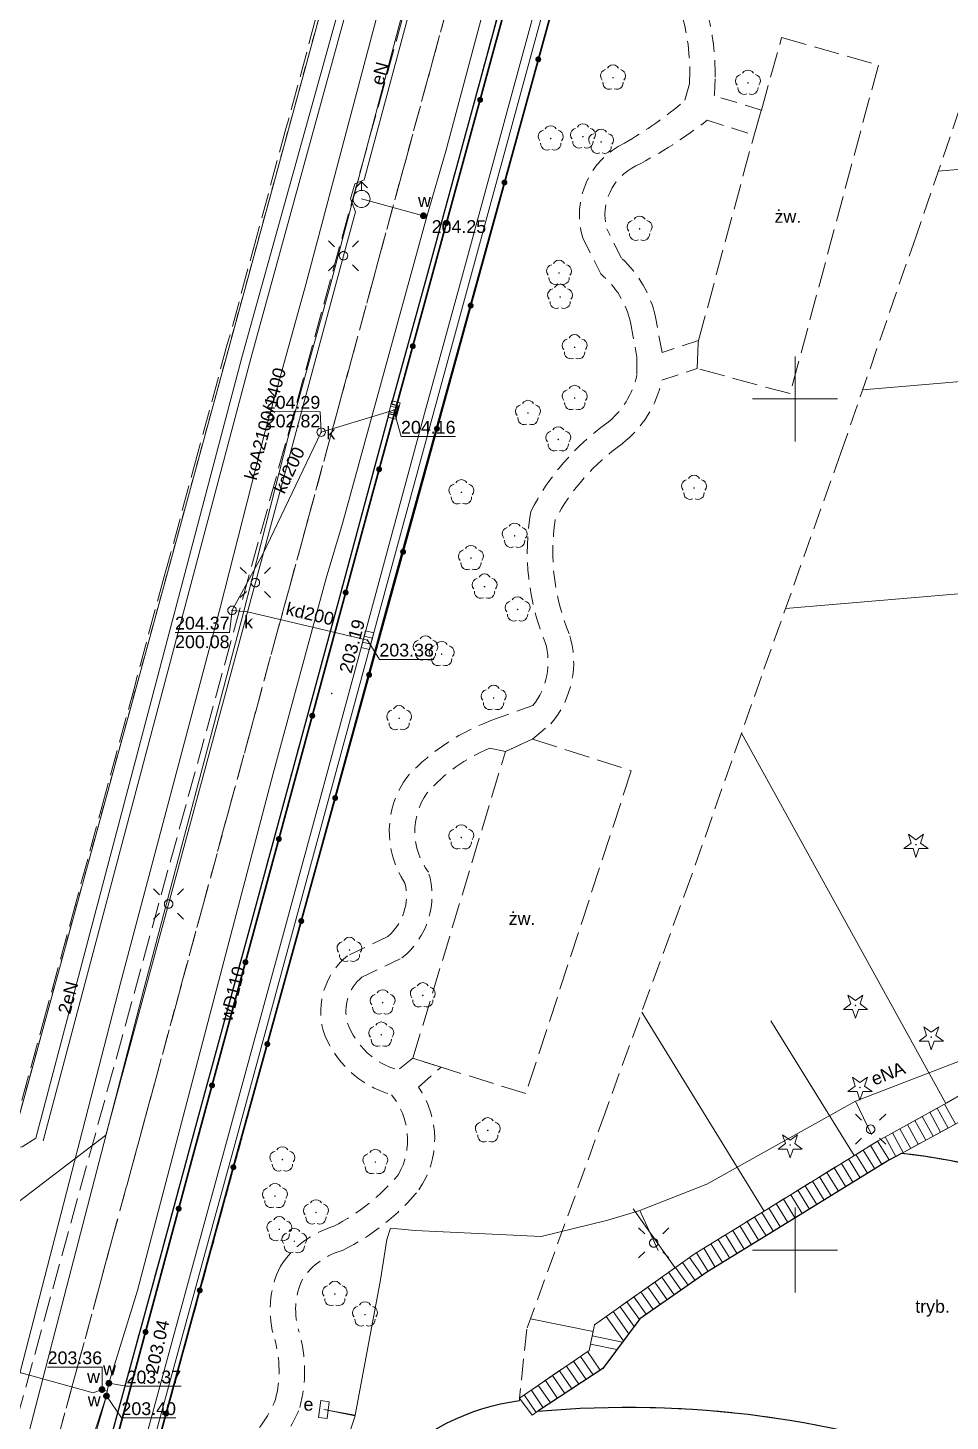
# Model space of a CAD drawing. Extents: x 0 to 7423283, y 0 to 5548300.
# Drawn here: x 7422154.9 to 7422209.1, y 5547940 to 5548021.8 of the extents above; entities that cross this region are included whole.
import ezdxf
from ezdxf.enums import TextEntityAlignment as Align

# ---------------------------------------------------------------- set-up
doc = ezdxf.new("R2010")
doc.units = 0
for name, pattern in [('PRZER1-1', [2, 1, -1]), ('PRZER2-1', [3, 2, -1]), ('PRZER2_5-1', [3.5, 2.5, -1]), ('PRZER3-1', [4, 3, -1])]:
    doc.linetypes.add(name, pattern=pattern)
doc.layers.get('0').update_dxf_attribs({"linetype": 'CONTINUOUS', "lineweight": 13})
for name, color, linetype, lineweight in [('BUBZ02', 7, 'PRZER2_5-1', 18), ('BUIB09', 7, 'CONTINUOUS', 25), ('BUIB09_O', 7, 'CONTINUOUS', 25), ('GELULI', 7, 'PRZER3-1', 18), ('KTCR02', 7, 'PRZER2-1', 18), ('KTCR04', 7, 'PRZER2-1', 18), ('KTJZ01', 7, 'PRZER3-1', 18), ('KTKR01', 7, 'CONTINUOUS', 25), ('KTOK05_01', 7, 'CONTINUOUS', 35), ('KTOK06', 7, 'CONTINUOUS', 18), ('KTPL01', 7, 'PRZER3-1', 18), ('KTPL01_O', 7, 'PRZER3-1', 18), ('SUSM', 7, 'CONTINUOUS', 18)]:
    doc.layers.add(name, color=color, linetype=linetype, lineweight=lineweight)
for name, color, linetype, lineweight, true_color in [('EGBD03', 7, 'CONTINUOUS', 18, 0x008000), ('EGBP04', 7, 'CONTINUOUS', 18, 0x008000), ('EGBU01', 7, 'PRZER1-1', 18, 0x008000), ('OBOP01', 7, 'CONTINUOUS', 18, 0x008000), ('OBOP02', 7, 'CONTINUOUS', 18, 0x008000), ('PTRW02_01', 7, 'CONTINUOUS', 18, 0x0a0909), ('SUPE03', 1, 'CONTINUOUS', 18, 0xff0000), ('SUPE04', 1, 'CONTINUOUS', 18, 0xff0000), ('SUPE04_O', 1, 'CONTINUOUS', 18, 0xff0000), ('SUPK01', 7, 'CONTINUOUS', 18, 0x803300), ('SUPK01_O', 7, 'CONTINUOUS', 18, 0x803300), ('SUPK03', 7, 'CONTINUOUS', 18, 0x803300), ('SUPK03_O', 7, 'CONTINUOUS', 18, 0x803300), ('SUPW03', 5, 'CONTINUOUS', 18, 0x0000ff), ('SUPW03_O', 5, 'CONTINUOUS', 18, 0x0000ff), ('SUUS02', 7, 'CONTINUOUS', 18, 0x0a0909), ('SUUS05', 7, 'CONTINUOUS', 18, 0x0a0909), ('SUUS15', 7, 'CONTINUOUS', 18, 0xff9100), ('SUUS15_O', 7, 'CONTINUOUS', 18, 0xff9100), ('SUUS18_01', 7, 'CONTINUOUS', 18, 0x0a0909), ('SUUS18_01_O', 7, 'CONTINUOUS', 18, 0x0a0909)]:
    doc.layers.add(name, color=color, linetype=linetype, lineweight=lineweight, true_color=true_color)
for name, color, linetype, true_color in [('SUPS01_02', 7, 'CONTINUOUS', 0xd200d2), ('SUPS01_02_O', 7, 'CONTINUOUS', 0xd200d2), ('SUPS01_05', 7, 'CONTINUOUS', 0x803300), ('SUPS01_05_O', 7, 'CONTINUOUS', 0x803300), ('SUPS01_08', 5, 'CONTINUOUS', 0x0000ff), ('SUPS01_08_O', 5, 'CONTINUOUS', 0x0000ff), ('SUUS25', 7, 'CONTINUOUS', 0x0a0909), ('SUUS25_O', 7, 'CONTINUOUS', 0x0a0909)]:
    doc.layers.add(name, color=color, linetype=linetype, true_color=true_color)
doc.styles.add('GEO-INFO', font='Arial')

# ---------------------------------------------------------------- blocks, each defined once
blk = doc.blocks.new('SPDLP')
blk.add_hatch(color=0).paths.add_polyline_path([(-0.09, 0), (-0.085595, -0.027812), (-0.072812, -0.052901), (-0.052901, -0.072812), (-0.027812, -0.085595), (0, -0.09), (0.027812, -0.085595), (0.052901, -0.072812), (0.072812, -0.052901), (0.085595, -0.027812), (0.09, 0), (0.085595, 0.027812), (0.072812, 0.052901), (0.052901, 0.072812), (0.027812, 0.085595), (0, 0.09), (-0.027812, 0.085595), (-0.052901, 0.072812), (-0.072812, 0.052901), (-0.085595, 0.027812)])
at = {"color": 0}
for points in [[(-1.292703, 0.137547), (-1.355024, 0.389802), (-1.327532, 0.648184), (-1.213525, 0.881678), (-1.026689, 1.062258), (-0.78945, 1.168249), (-0.530282, 1.186929)], [(-0.268652, 1.271938), (-0.048001, 1.40916), (0.20623, 1.462858), (0.463525, 1.426585), (0.693003, 1.304695), (0.867117, 1.11182), (0.964971, 0.871109)], [(1.126667, 0.648554), (1.325358, 0.481106), (1.454989, 0.255912), (1.5, 0), (1.454989, -0.255912), (1.325358, -0.481106), (1.126667, -0.648554)], [(-0.530282, -1.186929), (-0.78945, -1.168249), (-1.026689, -1.062258), (-1.213525, -0.881678), (-1.327532, -0.648184), (-1.355024, -0.389802), (-1.292703, -0.137547)], [(0.964971, -0.871109), (0.867117, -1.11182), (0.693003, -1.304695), (0.463525, -1.426585), (0.20623, -1.462858), (-0.048001, -1.40916), (-0.268652, -1.271938)]]:
    blk.add_lwpolyline(points, dxfattribs=at)
blk = doc.blocks.new('EPPGN')
blk.add_hatch(color=0).paths.add_polyline_path([(-0.09, 0), (-0.085595, -0.027812), (-0.072812, -0.052901), (-0.052901, -0.072812), (-0.027812, -0.085595), (0, -0.09), (0.027812, -0.085595), (0.052901, -0.072812), (0.072812, -0.052901), (0.085595, -0.027812), (0.09, 0), (0.085595, 0.027812), (0.072812, 0.052901), (0.052901, 0.072812), (0.027812, 0.085595), (0, 0.09), (-0.027812, 0.085595), (-0.052901, 0.072812), (-0.072812, 0.052901), (-0.085595, 0.027812)])
blk = doc.blocks.new('SPDIP')
blk.add_hatch(color=0).paths.add_polyline_path([(-0.09, 0), (-0.085595, -0.027812), (-0.072812, -0.052901), (-0.052901, -0.072812), (-0.027812, -0.085595), (0, -0.09), (0.027812, -0.085595), (0.052901, -0.072812), (0.072812, -0.052901), (0.085595, -0.027812), (0.09, 0), (0.085595, 0.027812), (0.072812, 0.052901), (0.052901, 0.072812), (0.027812, 0.085595), (0, 0.09), (-0.027812, 0.085595), (-0.052901, 0.072812), (-0.072812, 0.052901), (-0.085595, 0.027812)])
at = {"color": 0}
blk.add_lwpolyline([(0.177062, -0.544942), (-0.463555, -1.426676), (-0.463555, -0.336792), (-1.500096, 0), (-0.463555, 0.336792), (-0.463555, 1.426676), (0.177062, 0.544942), (1.213603, 0.881734), (0.572986, 0), (1.213603, -0.881734)], close=True, dxfattribs=at)
blk = doc.blocks.new('KOLO')
blk.add_hatch(color=0).paths.add_polyline_path([(0, 0.5), (-0.12941, 0.482963), (-0.25, 0.433013), (-0.353553, 0.353553), (-0.433013, 0.25), (-0.482963, 0.12941), (-0.5, 0), (-0.482963, -0.12941), (-0.433013, -0.25), (-0.353553, -0.353553), (-0.25, -0.433013), (-0.12941, -0.482963), (0, -0.5), (0.12941, -0.482963), (0.25, -0.433013), (0.353553, -0.353553), (0.433013, -0.25), (0.482963, -0.12941), (0.5, 0), (0.482963, 0.12941), (0.433013, 0.25), (0.353553, 0.353553), (0.25, 0.433013), (0.12941, 0.482963)])
blk = doc.blocks.new('OKRAG_PELNY')
at = {"color": 0}
blk.add_lwpolyline([(0.5, 0), (0.482963, -0.12941), (0.433013, -0.25), (0.353553, -0.353553), (0.25, -0.433013), (0.12941, -0.482963), (0, -0.5), (-0.12941, -0.482963), (-0.25, -0.433013), (-0.353553, -0.353553), (-0.433013, -0.25), (-0.482963, -0.12941), (-0.5, 0), (-0.482963, 0.12941), (-0.433013, 0.25), (-0.353553, 0.353553), (-0.25, 0.433013), (-0.12941, 0.482963), (0, 0.5), (0.12941, 0.482963), (0.25, 0.433013), (0.353553, 0.353553), (0.433013, 0.25), (0.482963, 0.12941)], close=True, dxfattribs=at)
blk = doc.blocks.new('SUUS05')
at = {"color": 0}
blk.add_lwpolyline([(0.5, -0.25), (-0.5, -0.25), (-0.5, 0.25), (0.5, 0.25)], close=True, dxfattribs=at)
for points in [[(-0.175, -0.25), (-0.175, 0.25)], [(0.175, -0.25), (0.175, 0.25)]]:
    blk.add_lwpolyline(points, dxfattribs=at)
blk = doc.blocks.new('SUSM01_01')
at = {"color": 0}
for points in [[(-0.353553, 0.353553), (-0.212132, 0.212132)], [(0.353553, 0.353553), (0.212132, 0.212132)], [(-0.353553, -0.353553), (-0.212132, -0.212132)], [(0.353553, -0.353553), (0.212132, -0.212132)]]:
    blk.add_lwpolyline(points, dxfattribs=at)
blk.add_lwpolyline([(0.1, 0), (0.093969, -0.034202), (0.076604, -0.064279), (0.05, -0.086603), (0.025882, -0.096593), (0, -0.1), (-0.025882, -0.096593), (-0.05, -0.086603), (-0.073305, -0.068017), (-0.090097, -0.043388), (-0.098883, -0.014904), (-0.098883, 0.014904), (-0.090097, 0.043388), (-0.073305, 0.068017), (-0.05, 0.086603), (-0.022252, 0.097493), (0.007473, 0.09972), (0.036534, 0.093087), (0.062349, 0.078183), (0.082624, 0.056332), (0.095557, 0.029476)], close=True, dxfattribs=at)
blk = doc.blocks.new('SUUS02')
at = {"color": 0}
blk.add_lwpolyline([(1, 0), (0.984808, -0.173648), (0.939693, -0.34202), (0.866025, -0.5), (0.766044, -0.642788), (0.642788, -0.766044), (0.5, -0.866025), (0.34202, -0.939693), (0.173648, -0.984808), (0, -1), (-0.173648, -0.984808), (-0.34202, -0.939693), (-0.5, -0.866025), (-0.654861, -0.75575), (-0.786053, -0.618159), (-0.888835, -0.458227), (-0.959493, -0.281733), (-0.995472, -0.095056), (-0.995472, 0.095056), (-0.959493, 0.281733), (-0.888835, 0.458227), (-0.786053, 0.618159), (-0.654861, 0.75575), (-0.5, 0.866025), (-0.327068, 0.945001), (-0.142315, 0.989821), (0.047582, 0.998867), (0.235759, 0.971812), (0.415415, 0.909632), (0.580057, 0.814576), (0.723734, 0.690079), (0.841254, 0.540641), (0.928368, 0.371662), (0.981929, 0.189251)], close=True, dxfattribs=at)
for points in [[(1, 0), (2, 0)], [(1.292893, 0.707107), (2, 0), (1.292893, -0.707107)]]:
    blk.add_lwpolyline(points, dxfattribs=at)
blk = doc.blocks.new('SZAFA1')
at = {"color": 0}
blk.add_lwpolyline([(-1, -0.5), (-1, 0.5), (1, 0.5), (1, -0.5)], close=True, dxfattribs=at)

msp = doc.modelspace()

# ---------------------------------------------------------------- linework, layer by layer
at = {"color": 7, "linetype": 'Continuous', "lineweight": 13, "elevation": 100, "flags": 128}
for points in [[(7422200, 5547997.5), (7422200, 5548002.5)], [(7422197.5, 5548000), (7422202.5, 5548000)], [(7422200, 5547947.5), (7422200, 5547952.5)], [(7422197.5, 5547950), (7422202.5, 5547950)]]:
    msp.add_lwpolyline(points, dxfattribs=at)
at = {"layer": 'BUBZ02', "color": 7, "linetype": 'PRZER2_5-1', "lineweight": 18, "ltscale": 0.5, "elevation": 10.14}
for points in [[(7422217.19, 5548038.93), (7422216.56, 5548037.14), (7422211.94, 5548023.67), (7422207.11, 5548009.57), (7422202.69, 5547996.84), (7422198.02, 5547983.7), (7422193.87, 5547971.88), (7422188.85, 5547958.13), (7422184.23, 5547945.35), (7422183.8, 5547941.31)], [(7422183.8, 5547941.31), (7422187.9, 5547944.1), (7422188.21, 5547945.61), (7422194.13, 5547949.8), (7422198.34, 5547952.39), (7422204.88, 5547956.42), (7422208.92, 5547958.65), (7422216.9, 5547963.21), (7422218.71, 5547964.06), (7422222.34, 5547978.11), (7422217.19, 5548038.93)]]:
    msp.add_lwpolyline(points, dxfattribs=at)
at = {"layer": 'BUBZ02', "color": 7, "linetype": 'Continuous', "lineweight": 18, "elevation": 10.14, "flags": 128}
for points in [[(7422219.276, 5548014.3), (7422208.415, 5548013.38)], [(7422220.323, 5548001.927), (7422203.975, 5548000.542)], [(7422221.371, 5547989.553), (7422199.44, 5547987.696)], [(7422208.862, 5547958.618), (7422196.853, 5547980.376)], [(7422198.181, 5547952.292), (7422190.988, 5547963.985)], [(7422203.467, 5547955.549), (7422198.582, 5547963.477)], [(7422192.945, 5547948.961), (7422190.492, 5547952.426)], [(7422188.128, 5547945.21), (7422184.452, 5547945.965)]]:
    msp.add_lwpolyline(points, dxfattribs=at)
at = {"layer": 'BUBZ02', "color": 7, "linetype": 'PRZER2_5-1', "lineweight": 18, "ltscale": 0.5, "elevation": 10.14}
msp.add_lwpolyline([(7422224.68, 5547956.63), (7422225.34, 5547953.97), (7422227, 5547947.11, 0.139443), (7422206.26, 5547955.68), (7422209.56, 5547957.48), (7422215.25, 5547960.68)], format="xyb", dxfattribs=at)
at = {"layer": 'BUIB09', "color": 7, "linetype": 'Continuous', "lineweight": 25, "elevation": 10.18}
msp.add_lwpolyline([(7422227, 5547947.11, 0.139443), (7422206.26, 5547955.68), (7422205.51, 5547955.29), (7422199.03, 5547951.28), (7422194.82, 5547948.7), (7422190.88, 5547945.97), (7422188.7, 5547943.04), (7422184.88, 5547940.53, -0.113501), (7422210.85, 5547937.02, -0.12144), (7422231.28, 5547921.48), (7422230.2, 5547926.29), (7422230.75, 5547929.88), (7422228.74, 5547939.29), (7422227.38, 5547945.29)], format="xyb", close=True, dxfattribs=at)
at = {"layer": 'EGBD03', "color": 96, "linetype": 'Continuous', "lineweight": 18, "true_color": 0x008000, "elevation": 10.3}
msp.add_lwpolyline([(7422242.86, 5548281.77), (7422235.25, 5548253.94), (7422118.87, 5547827.8), (7422117.91, 5547824.68), (7422111.51, 5547801.23), (7422124.29, 5547798.44), (7422126.26, 5547805.84), (7422129.27, 5547817.04), (7422133, 5547830.19), (7422141.62, 5547861.86), (7422158.84, 5547924.97), (7422167.47, 5547956.53), (7422176.11, 5547988.16), (7422184.85, 5548019.75), (7422194.39, 5548053.5), (7422202.12, 5548083.12), (7422210.82, 5548114.83), (7422219.37, 5548146.4), (7422228, 5548178.12), (7422232.19, 5548193.55), (7422240.39, 5548223.47), (7422248.49, 5548253.1), (7422255.35, 5548278.49)], close=True, dxfattribs=at)
msp.add_lwpolyline([(7422194.39, 5548053.5), (7422184.85, 5548019.75), (7422176.11, 5547988.16), (7422167.47, 5547956.53), (7422158.84, 5547924.97), (7422141.62, 5547861.86), (7422133, 5547830.19), (7422129.27, 5547817.04), (7422126.26, 5547805.84), (7422124.29, 5547798.44), (7422132.45, 5547796.43), (7422153.04, 5547791.02), (7422213.07, 5547775.65), (7422213.56, 5547776.27), (7422217.32, 5547775.42), (7422217.41, 5547774.55), (7422245.94, 5547767.29), (7422273.72, 5547760.14), (7422301.4, 5547753.14), (7422329.11, 5547745.92)], dxfattribs=at)
at = {"layer": 'EGBU01', "color": 7, "linetype": 'Continuous', "lineweight": 18, "elevation": 10.17}
msp.add_lwpolyline([(7422124.29, 5547798.44), (7422126.26, 5547805.84), (7422129.27, 5547817.04), (7422133, 5547830.19), (7422141.62, 5547861.86), (7422158.84, 5547924.97), (7422167.47, 5547956.53), (7422176.11, 5547988.16), (7422184.85, 5548019.75), (7422194.39, 5548053.5), (7422202.12, 5548083.12), (7422210.82, 5548114.83), (7422219.37, 5548146.4), (7422228, 5548178.12), (7422232.19, 5548193.55), (7422240.39, 5548223.47), (7422248.49, 5548253.1), (7422255.35, 5548278.49), (7422242.86, 5548281.77), (7422235.25, 5548253.94), (7422118.87, 5547827.8), (7422117.91, 5547824.68), (7422111.51, 5547801.23)], close=True, dxfattribs=at)
at = {"layer": 'EGBU01', "color": 96, "linetype": 'PRZER1-1', "lineweight": 18, "ltscale": 0.5, "true_color": 0x008000, "elevation": 10.18}
msp.add_lwpolyline([(7422124.29, 5547798.44), (7422126.26, 5547805.84), (7422129.27, 5547817.04), (7422133, 5547830.19), (7422141.62, 5547861.86), (7422158.84, 5547924.97), (7422167.47, 5547956.53), (7422176.11, 5547988.16), (7422184.85, 5548019.75), (7422194.39, 5548053.5), (7422202.12, 5548083.12), (7422210.82, 5548114.83), (7422219.37, 5548146.4), (7422228, 5548178.12), (7422232.19, 5548193.55), (7422240.39, 5548223.47), (7422248.49, 5548253.1), (7422255.35, 5548278.49), (7422242.86, 5548281.77), (7422235.25, 5548253.94), (7422118.87, 5547827.8), (7422117.91, 5547824.68), (7422111.51, 5547801.23)], close=True, dxfattribs=at)
at = {"layer": 'EGBU01', "color": 7, "linetype": 'Continuous', "lineweight": 18, "elevation": 10.17}
msp.add_lwpolyline([(7422194.39, 5548053.5), (7422184.85, 5548019.75), (7422176.11, 5547988.16), (7422167.47, 5547956.53), (7422158.84, 5547924.97), (7422141.62, 5547861.86), (7422133, 5547830.19), (7422129.27, 5547817.04), (7422126.26, 5547805.84), (7422124.29, 5547798.44), (7422132.45, 5547796.43), (7422153.04, 5547791.02), (7422213.07, 5547775.65), (7422213.56, 5547776.27), (7422217.32, 5547775.42), (7422217.41, 5547774.55), (7422245.94, 5547767.29), (7422273.72, 5547760.14), (7422301.4, 5547753.14), (7422329.11, 5547745.92)], dxfattribs=at)
at = {"layer": 'EGBU01', "color": 96, "linetype": 'PRZER1-1', "lineweight": 18, "ltscale": 0.5, "true_color": 0x008000, "elevation": 10.18}
msp.add_lwpolyline([(7422194.39, 5548053.5), (7422184.85, 5548019.75), (7422176.11, 5547988.16), (7422167.47, 5547956.53), (7422158.84, 5547924.97), (7422141.62, 5547861.86), (7422133, 5547830.19), (7422129.27, 5547817.04), (7422126.26, 5547805.84), (7422124.29, 5547798.44), (7422132.45, 5547796.43), (7422153.04, 5547791.02), (7422213.07, 5547775.65), (7422213.56, 5547776.27), (7422217.32, 5547775.42), (7422217.41, 5547774.55), (7422245.94, 5547767.29), (7422273.72, 5547760.14), (7422301.4, 5547753.14), (7422329.11, 5547745.92)], dxfattribs=at)
at = {"layer": 'GELULI', "color": 7, "linetype": 'PRZER3-1', "lineweight": 18, "ltscale": 0.5, "elevation": 9.98}
msp.add_lwpolyline([(7422110.71, 5547781.9), (7422183.49, 5548046.2), (7422229.51, 5548219.72), (7422235.76, 5548247.6), (7422245.89, 5548283.76), (7422250.3, 5548295.64)], dxfattribs=at)
at = {"layer": 'KTCR02', "color": 7, "linetype": 'PRZER2-1', "lineweight": 18, "ltscale": 0.5, "elevation": 10.18}
for points in [[(7422193.34, 5548022.57, -0.085863), (7422193.79, 5548018.52), (7422193.52, 5548017.53, -0.04613), (7422189.98, 5548015.03, 0.368606), (7422187.52, 5548009.47), (7422188.58, 5548007.34, -0.164951), (7422190.33, 5548004.51), (7422190.7, 5548002.46), (7422190.7, 5548001.41, -0.174503), (7422188.94, 5547998.57, 0.120523), (7422184.46, 5547993.38, 0.141598), (7422185.32, 5547985.69, -0.24597), (7422184.59, 5547981.99), (7422182.34, 5547981.18, 0.119761), (7422177.24, 5547977.85, 0.319047), (7422177.07, 5547971.56, -0.281972), (7422176.07, 5547968.43), (7422173.7, 5547967.29, 0.296694), (7422172.26, 5547962.9, 0.245581), (7422176.28, 5547959.13, -0.309229), (7422176.69, 5547954.44, -0.099487), (7422172.89, 5547951.4, 0.177657), (7422169.75, 5547949.05, 0.195316), (7422169.42, 5547944.74, -0.130732), (7422169.46, 5547941.22, -0.117261), (7422167.5, 5547938.49, 0.287401)], [(7422168.48, 5547937.35, 0.117722), (7422170.89, 5547940.75, 0.134518), (7422170.86, 5547945.18, -0.192687), (7422171.05, 5547948.3, -0.175864), (7422173.44, 5547950, 0.105364), (7422177.89, 5547953.54, 0.312907), (7422177.86, 5547959.58), (7422179.19, 5547960.74), (7422177.54, 5547961.27), (7422176.68, 5547960.58, -0.244083), (7422173.7, 5547963.34, -0.299411), (7422174.54, 5547966.03), (7422176.88, 5547967.16, 0.310998), (7422178.45, 5547972.21, -0.32574), (7422178.37, 5547976.86, -0.115796), (7422182.05, 5547979.48), (7422182.98, 5547979.29), (7422184.56, 5547980.02), (7422185.65, 5547980.92, 0.259379), (7422186.73, 5547986.2, -0.137437), (7422185.9, 5547992.9, -0.117454), (7422189.84, 5547997.37, 0.175394), (7422192.17, 5548001.1), (7422194.25, 5548001.78), (7422194.32, 5548003.43), (7422192.18, 5548002.73), (7422191.8, 5548004.81, 0.153764), (7422189.8, 5548008.26), (7422188.93, 5548010, -0.360972), (7422190.65, 5548013.69, 0.045219), (7422194.84, 5548016.37), (7422197.59, 5548015.5), (7422198.02, 5548016.97), (7422195.25, 5548017.81, 0.01798), (7422195.3, 5548018.9, 0.063351), (7422194.85, 5548022.73)], [(7422157.61, 5547919.37), (7422161.76, 5547918.44), (7422163.22, 5547918.11), (7422164.31, 5547917.87, 0.340499), (7422169.68, 5547922.67), (7422172.82, 5547932.52, -0.109251), (7422175.9, 5547937.18, -0.167105), (7422183.8, 5547941.16), (7422183.8, 5547941.31), (7422184.55, 5547940.31), (7422184.88, 5547940.53, -0.113501), (7422210.85, 5547937.02, -0.12144), (7422231.28, 5547921.48), (7422231.41, 5547920.91), (7422233.86, 5547921.36), (7422234.64, 5547917.65), (7422234.88, 5547917.32)]]:
    msp.add_lwpolyline(points, format="xyb", dxfattribs=at)
at = {"layer": 'KTCR04', "color": 7, "linetype": 'PRZER2-1', "lineweight": 18, "ltscale": 0.5, "elevation": 10.18}
for points in [[(7422180.68, 5548027.13), (7422175.48, 5548008.03), (7422173.35, 5548000.18), (7422170.26, 5547988.85), (7422165.11, 5547969.92), (7422161.77, 5547957.63), (7422159.79, 5547950.37), (7422155.12, 5547933.21)], [(7422158.01, 5547932.5), (7422162.72, 5547949.73), (7422164.77, 5547957.26), (7422168.01, 5547969.17), (7422173.15, 5547988.07), (7422176.13, 5547999.13), (7422176.52, 5547999.02), (7422176.68, 5547999.6), (7422176.29, 5547999.71), (7422178.34, 5548007.16), (7422183.58, 5548026.44)]]:
    msp.add_lwpolyline(points, dxfattribs=at)
at = {"layer": 'KTJZ01', "color": 7, "linetype": 'PRZER3-1', "lineweight": 18, "ltscale": 0.5, "elevation": 10.18}
for points in [[(7422155.12, 5547933.21), (7422159.79, 5547950.37), (7422161.77, 5547957.63), (7422165.11, 5547969.92), (7422170.26, 5547988.85), (7422173.35, 5548000.18), (7422175.48, 5548008.03), (7422180.68, 5548027.13)], [(7422171.82, 5548022.3), (7422170.24, 5548016.45), (7422170.09, 5548015.94), (7422168.51, 5548010.08), (7422168.36, 5548009.57), (7422166.78, 5548003.71), (7422166.63, 5548003.21), (7422165.04, 5547997.35), (7422164.89, 5547996.83), (7422163.32, 5547990.96), (7422162.92, 5547989.57), (7422161.34, 5547983.72), (7422161.21, 5547983.21), (7422159.61, 5547977.34), (7422159.48, 5547976.82), (7422157.88, 5547970.97), (7422157.75, 5547970.46), (7422156.15, 5547964.61), (7422156.01, 5547964.09), (7422154.4, 5547958.25)]]:
    msp.add_lwpolyline(points, dxfattribs=at)
at = {"layer": 'KTKR01', "color": 7, "linetype": 'Continuous', "lineweight": 25, "elevation": 10.18}
msp.add_lwpolyline([(7422183.58, 5548026.44), (7422178.34, 5548007.16), (7422176.29, 5547999.71), (7422176.68, 5547999.6), (7422176.52, 5547999.02), (7422176.13, 5547999.13), (7422173.15, 5547988.07), (7422168.01, 5547969.17), (7422164.77, 5547957.26), (7422162.72, 5547949.73), (7422158.01, 5547932.5)], dxfattribs=at)
for points in [[(7422174.32, 5547906.41), (7422174.29, 5547907.16), (7422173.8, 5547908.25), (7422172.3, 5547909.31), (7422170.6, 5547910.03), (7422165.85, 5547911.29), (7422156.22, 5547914.31), (7422157.61, 5547919.37), (7422161.76, 5547918.44), (7422163.22, 5547918.11), (7422164.31, 5547917.87, 0.340499), (7422169.68, 5547922.67), (7422172.82, 5547932.52, -0.109251), (7422175.9, 5547937.18, -0.167105), (7422183.8, 5547941.16)], [(7422184.88, 5547940.53, -0.113501), (7422210.85, 5547937.02, -0.12144), (7422231.28, 5547921.48)]]:
    msp.add_lwpolyline(points, format="xyb", dxfattribs=at)
at = {"layer": 'KTOK05_01', "color": 7, "linetype": 'Continuous', "lineweight": 35, "elevation": 10.18}
for points in [[(7422228.44, 5548178.29), (7422223.55, 5548162.28), (7422216.24, 5548134.95), (7422203.95, 5548089.76), (7422196.74, 5548063.44), (7422188.85, 5548034.32), (7422177.75, 5547993.88), (7422166.96, 5547954.77), (7422158.52, 5547923.83), (7422157.63, 5547919.53), (7422157.61, 5547919.37)], [(7422156.16, 5547924.15), (7422164.55, 5547955.31), (7422175.24, 5547994.72), (7422186.28, 5548035.09), (7422194.11, 5548064.12), (7422201.3, 5548090.73), (7422213.55, 5548135.72), (7422220.66, 5548161.63)]]:
    msp.add_lwpolyline(points, dxfattribs=at)
at = {"layer": 'KTOK06', "color": 7, "linetype": 'Continuous', "lineweight": 18, "elevation": 10.18}
msp.add_lwpolyline([(7422183.8, 5547941.31), (7422187.9, 5547944.1), (7422188.21, 5547945.61), (7422194.13, 5547949.8), (7422198.34, 5547952.39), (7422204.88, 5547956.42), (7422208.92, 5547958.65), (7422216.9, 5547963.21), (7422217.66, 5547962.05), (7422215.25, 5547960.68), (7422209.56, 5547957.48), (7422206.26, 5547955.68), (7422205.51, 5547955.29), (7422199.03, 5547951.28), (7422194.82, 5547948.7), (7422190.88, 5547945.97), (7422188.7, 5547943.04), (7422184.88, 5547940.53), (7422184.55, 5547940.31)], close=True, dxfattribs=at)
at = {"layer": 'KTOK06', "color": 7, "linetype": 'Continuous', "lineweight": 18, "elevation": 10.18, "flags": 128}
for points in [[(7422208.35, 5547958.335), (7422208.993, 5547957.171)], [(7422208.788, 5547958.577), (7422209.432, 5547957.41)], [(7422206.599, 5547957.369), (7422207.237, 5547956.213)], [(7422207.037, 5547957.611), (7422207.676, 5547956.452)], [(7422207.475, 5547957.852), (7422208.115, 5547956.692)], [(7422207.912, 5547958.094), (7422208.554, 5547956.931)], [(7422205.286, 5547956.644), (7422205.917, 5547955.501)], [(7422205.724, 5547956.886), (7422206.359, 5547955.734)], [(7422206.161, 5547957.127), (7422206.798, 5547955.974)], [(7422203.998, 5547955.876), (7422204.677, 5547954.774)], [(7422204.423, 5547956.139), (7422205.102, 5547955.037)], [(7422204.849, 5547956.401), (7422205.528, 5547955.299)], [(7422202.721, 5547955.089), (7422203.401, 5547953.985)], [(7422203.146, 5547955.352), (7422203.826, 5547954.248)], [(7422203.572, 5547955.614), (7422204.252, 5547954.511)], [(7422201.444, 5547954.302), (7422202.126, 5547953.196)], [(7422201.869, 5547954.565), (7422202.551, 5547953.459)], [(7422202.295, 5547954.827), (7422202.976, 5547953.722)], [(7422199.741, 5547953.253), (7422200.425, 5547952.143)], [(7422200.167, 5547953.516), (7422200.85, 5547952.406)], [(7422200.592, 5547953.778), (7422201.275, 5547952.669)], [(7422201.018, 5547954.04), (7422201.7, 5547952.933)], [(7422198.464, 5547952.466), (7422199.149, 5547951.354)], [(7422198.89, 5547952.729), (7422199.575, 5547951.617)], [(7422199.315, 5547952.991), (7422200, 5547951.88)], [(7422197.186, 5547951.68), (7422197.87, 5547950.569)], [(7422197.612, 5547951.942), (7422198.296, 5547950.83)], [(7422198.038, 5547952.204), (7422198.723, 5547951.092)], [(7422195.909, 5547950.894), (7422196.591, 5547949.785)], [(7422196.335, 5547951.156), (7422197.017, 5547950.047)], [(7422196.761, 5547951.418), (7422197.444, 5547950.308)], [(7422194.631, 5547950.108), (7422195.312, 5547949.002)], [(7422195.057, 5547950.37), (7422195.738, 5547949.263)], [(7422195.483, 5547950.632), (7422196.165, 5547949.524)], [(7422193.386, 5547949.273), (7422194.13, 5547948.222)], [(7422193.794, 5547949.562), (7422194.541, 5547948.507)], [(7422194.205, 5547949.846), (7422194.886, 5547948.74)], [(7422192.162, 5547948.407), (7422192.897, 5547947.368)], [(7422192.57, 5547948.696), (7422193.308, 5547947.652)], [(7422192.978, 5547948.985), (7422193.719, 5547947.937)], [(7422190.937, 5547947.54), (7422191.664, 5547946.513)], [(7422191.345, 5547947.829), (7422192.075, 5547946.798)], [(7422191.753, 5547948.118), (7422192.486, 5547947.083)], [(7422190.121, 5547946.963), (7422190.851, 5547945.931)], [(7422190.529, 5547947.251), (7422191.253, 5547946.229)], [(7422188.897, 5547946.096), (7422189.909, 5547944.665)], [(7422189.305, 5547946.385), (7422190.223, 5547945.087)], [(7422189.713, 5547946.674), (7422190.537, 5547945.509)], [(7422187.977, 5547944.475), (7422189.53, 5547944.156)], [(7422188.078, 5547944.965), (7422189.86, 5547944.599)], [(7422186.976, 5547943.471), (7422187.712, 5547942.391)], [(7422187.39, 5547943.753), (7422188.13, 5547942.665)], [(7422187.803, 5547944.034), (7422188.548, 5547942.94)], [(7422185.736, 5547942.628), (7422186.458, 5547941.567)], [(7422186.15, 5547942.909), (7422186.876, 5547941.841)], [(7422186.563, 5547943.19), (7422187.294, 5547942.116)], [(7422184.909, 5547942.065), (7422185.622, 5547941.018)], [(7422185.323, 5547942.346), (7422186.04, 5547941.292)], [(7422184.083, 5547941.502), (7422184.787, 5547940.468)], [(7422184.496, 5547941.784), (7422185.204, 5547940.743)]]:
    msp.add_lwpolyline(points, dxfattribs=at)
at = {"layer": 'KTPL01', "color": 7, "linetype": 'PRZER3-1', "lineweight": 18, "ltscale": 0.5, "elevation": 10.18}
for points in [[(7422197.59, 5548015.5), (7422198.02, 5548016.97), (7422199.21, 5548021.24), (7422204.9, 5548019.61), (7422199.71, 5548000.31), (7422194.25, 5548001.78), (7422194.32, 5548003.43)], [(7422182.98, 5547979.29), (7422184.56, 5547980.02), (7422190.37, 5547978.16), (7422184.18, 5547959.19), (7422179.19, 5547960.74), (7422177.54, 5547961.27)]]:
    msp.add_lwpolyline(points, close=True, dxfattribs=at)
at = {"layer": 'PTRW02_01', "color": 18, "linetype": 'Continuous', "lineweight": 18, "true_color": 0x0a0909, "elevation": 10.06}
for points in [[(7422185.499, 5548025.836), (7422180.329, 5548006.836), (7422178.169, 5547998.936), (7422174.629, 5547985.896), (7422169.989, 5547968.806), (7422166.649, 5547956.556), (7422164.709, 5547949.476), (7422159.919, 5547931.925), (7422156.979, 5547921.036), (7422154.179, 5547910.856), (7422150.859, 5547898.476), (7422149.009, 5547891.766), (7422143.799, 5547872.675), (7422139.479, 5547856.655), (7422134.239, 5547837.396), (7422133.209, 5547833.627), (7422132.779, 5547832.086), (7422131.119, 5547825.905), (7422128.949, 5547817.956)], [(7422185.981, 5548025.704), (7422180.811, 5548006.704), (7422178.651, 5547998.804), (7422175.111, 5547985.764), (7422170.471, 5547968.674), (7422167.131, 5547956.424), (7422165.191, 5547949.344), (7422160.401, 5547931.795), (7422157.461, 5547920.904), (7422154.661, 5547910.724), (7422151.341, 5547898.344), (7422149.491, 5547891.634), (7422144.281, 5547872.545), (7422139.961, 5547856.525), (7422134.721, 5547837.264), (7422133.691, 5547833.493), (7422133.261, 5547831.954), (7422131.601, 5547825.775), (7422129.431, 5547817.824)]]:
    msp.add_lwpolyline(points, dxfattribs=at)
at = {"layer": 'SUPE03', "color": 1, "linetype": 'Continuous', "lineweight": 18, "true_color": 0xff0000, "elevation": 10.18}
for points in [[(7422155.37, 5547956.58), (7422167.49, 5548002.44), (7422180.72, 5548050.02), (7422181.23, 5548051.77), (7422187.63, 5548075.8), (7422188.93, 5548078.34), (7422189.45, 5548080.87), (7422192.26, 5548091.82)], [(7422143.07, 5547955.16), (7422147.4, 5547955.96), (7422154.57, 5547956.07), (7422155.37, 5547956.58)]]:
    msp.add_lwpolyline(points, dxfattribs=at)
at = {"layer": 'SUPE04', "color": 1, "linetype": 'Continuous', "lineweight": 18, "true_color": 0xff0000, "elevation": 10.18}
for points in [[(7422192.57, 5548091.68), (7422189.82, 5548080.79), (7422189.35, 5548078.26), (7422188.21, 5548075.49), (7422181.67, 5548051.66), (7422181.07, 5548049.88), (7422168.01, 5548002.37), (7422155.8, 5547956.42)], [(7422163.18, 5547970.33), (7422168.28, 5547989.21), (7422173.46, 5548008.41), (7422174.16, 5548010.99), (7422173.88, 5548011.76), (7422174.12, 5548012.64), (7422174.67, 5548012.88), (7422178.6, 5548027.46)], [(7422153.62, 5547952.26), (7422159.5, 5547956.76), (7422163.18, 5547970.33)], [(7422211.32, 5547961.74), (7422203.56, 5547958.75), (7422194.81, 5547953.87), (7422190.87, 5547952.32), (7422189, 5547951.76), (7422185.07, 5547950.8), (7422177.67, 5547951.16), (7422176.22, 5547951.29), (7422176.01, 5547950.63), (7422175.64, 5547948.25), (7422174.14, 5547940.3), (7422172.31, 5547940.63)], [(7422203.56, 5547958.75), (7422204.5, 5547956.8)], [(7422190.87, 5547952.32), (7422191.96, 5547949.97)], [(7422172.31, 5547940.63), (7422174.14, 5547940.27), (7422173.81, 5547939.27), (7422171.63, 5547933.95), (7422169.67, 5547928.37), (7422167.11, 5547918.38), (7422167.02, 5547917.6), (7422166.82, 5547908.04), (7422175.84, 5547905.07), (7422185.67, 5547901.72), (7422187.09, 5547901.31), (7422194.32, 5547898.92), (7422195.51, 5547897.03), (7422196.25, 5547895.64), (7422196.64, 5547894.87), (7422198.16, 5547887.01), (7422195.42, 5547871.4), (7422196.5, 5547860.04), (7422202.45, 5547849.18), (7422202.72, 5547842.63), (7422207.93, 5547839.61)]]:
    msp.add_lwpolyline(points, dxfattribs=at)
at = {"layer": 'SUPK01', "color": 36, "linetype": 'Continuous', "lineweight": 18, "true_color": 0x803300, "elevation": 10.18}
for points in [[(7422166.89, 5547987.55), (7422168.73, 5547990.93), (7422172.15, 5547998.05), (7422176.42, 5547999.35)], [(7422166.91, 5547987.58), (7422167.82, 5547987.49), (7422174.87, 5547985.83)]]:
    msp.add_lwpolyline(points, dxfattribs=at)
at = {"layer": 'SUPK03', "color": 36, "linetype": 'Continuous', "lineweight": 18, "true_color": 0x803300, "elevation": 10.18}
for points in [[(7422246.292, 5548298.065), (7422241.14, 5548278.097), (7422236.048, 5548256.349), (7422234.751, 5548250.772), (7422230.734, 5548236.152), (7422224.263, 5548211.548), (7422216.283, 5548181.297), (7422207.711, 5548148.32), (7422205.731, 5548140.139), (7422203.209, 5548130.212), (7422202.408, 5548126.579), (7422201.733, 5548123.827), (7422198.604, 5548112.511), (7422191.462, 5548085.004), (7422178.862, 5548035.476), (7422171.244, 5548006.723), (7422168.863, 5547998.11), (7422166.213, 5547987.726), (7422160.363, 5547965.678), (7422152.372, 5547934.864), (7422141.211, 5547890.999), (7422127.621, 5547835.38), (7422121.72, 5547812.367), (7422117.668, 5547795.07)], [(7422247.648, 5548297.715), (7422242.5, 5548277.763), (7422237.412, 5548256.031), (7422236.109, 5548250.428), (7422232.086, 5548235.788), (7422225.617, 5548211.192), (7422217.637, 5548180.943), (7422209.069, 5548147.98), (7422207.089, 5548139.801), (7422204.571, 5548129.888), (7422203.772, 5548126.261), (7422203.087, 5548123.473), (7422199.956, 5548112.149), (7422192.818, 5548084.656), (7422180.218, 5548035.124), (7422172.596, 5548006.357), (7422170.217, 5547997.75), (7422167.567, 5547987.374), (7422161.717, 5547965.322), (7422153.728, 5547934.516), (7422142.569, 5547890.661), (7422128.979, 5547835.04), (7422123.08, 5547812.033), (7422119.032, 5547794.75)]]:
    msp.add_lwpolyline(points, dxfattribs=at)
at = {"layer": 'SUPS01_05_O', "color": 36, "linetype": 'Continuous', "lineweight": 9, "true_color": 0x803300, "elevation": 10.8, "flags": 128}
for points in [[(7422168.89, 5547999.253), (7422172.093, 5547999.252), (7422172.15, 5547998.05)], [(7422168.89, 5547999.253), (7422172.093, 5547999.252)], [(7422180.043, 5547997.787), (7422176.84, 5547997.787), (7422176.42, 5547999.35)], [(7422163.56, 5547986.283), (7422166.763, 5547986.282), (7422166.91, 5547987.58)], [(7422163.56, 5547986.283), (7422166.763, 5547986.282)], [(7422178.773, 5547984.697), (7422175.57, 5547984.697), (7422174.87, 5547985.83)]]:
    msp.add_lwpolyline(points, dxfattribs=at)
at = {"layer": 'SUPS01_08_O', "color": 5, "linetype": 'Continuous', "lineweight": 9, "true_color": 0x0000ff, "elevation": 10.8, "flags": 128}
for points in [[(7422156.07, 5547943.127), (7422159.273, 5547943.127), (7422159.27, 5547941.81)], [(7422163.913, 5547941.997), (7422160.71, 5547941.997), (7422159.67, 5547942.18)], [(7422163.613, 5547940.137), (7422160.41, 5547940.137), (7422159.53, 5547941.43)]]:
    msp.add_lwpolyline(points, dxfattribs=at)
at = {"layer": 'SUPW03', "color": 5, "linetype": 'Continuous', "lineweight": 18, "true_color": 0x0000ff, "elevation": 10.18}
for points in [[(7422208.55, 5548120.34), (7422206.42, 5548112.63), (7422205.35, 5548109.34), (7422201.58, 5548095.16), (7422186.7, 5548041.28), (7422186.05, 5548038.72), (7422182.21, 5548024.83), (7422179.48, 5548014.56), (7422178.36, 5548010.71)], [(7422178.36, 5548010.71), (7422178.12, 5548010.8), (7422178.16, 5548010.76), (7422174.52, 5548011.75)], [(7422178.36, 5548010.71), (7422173.4, 5547992.68), (7422172.44, 5547989.48), (7422169.33, 5547977.99), (7422161.35, 5547947.62), (7422159.67, 5547942.18)], [(7422159.27, 5547941.81), (7422158.74, 5547941.62), (7422149.97, 5547944.05), (7422148.42, 5547944.55)], [(7422147.49, 5547897.03), (7422148.55, 5547901.33), (7422152.07, 5547904.28), (7422155.48, 5547915.5), (7422157.92, 5547926.15), (7422155.75, 5547928.38), (7422159.53, 5547941.43), (7422159.57, 5547941.71), (7422159.67, 5547942.18)], [(7422159.57, 5547941.71), (7422159.27, 5547941.81)], [(7422159.53, 5547941.43), (7422155.4, 5547928.95), (7422157.21, 5547925.74), (7422152.15, 5547903.95), (7422151.91, 5547903.22), (7422148.54, 5547901.42), (7422147.87, 5547897.02)]]:
    msp.add_lwpolyline(points, dxfattribs=at)

# ---------------------------------------------------------------- block references
at = {"layer": 'EGBP04', "color": 96, "lineweight": 18, "true_color": 0x008000, "xscale": 0.5, "yscale": 0.5, "rotation": 90}
for p in [(7422184.85, 5548019.75, 10.32), (7422176.11, 5547988.16, 10.32), (7422167.47, 5547956.53, 10.32)]:
    msp.add_blockref('EPPGN', p, dxfattribs=at)
at = {"layer": 'KTOK05_01', "color": 7, "lineweight": 35, "xscale": 0.35, "yscale": 0.35, "rotation": 90}
for p in [(7422184.905, 5548019.948, 10.18), (7422181.489, 5548017.569, 10.18), (7422182.92, 5548012.715, 10.18), (7422179.51, 5548010.335, 10.18), (7422180.935, 5548005.483, 10.18), (7422177.532, 5548003.1, 10.18), (7422178.95, 5547998.25, 10.18), (7422175.553, 5547995.866, 10.18), (7422176.961, 5547991.019, 10.18), (7422173.588, 5547988.628, 10.18), (7422174.966, 5547983.789, 10.18), (7422171.624, 5547981.39, 10.18), (7422172.971, 5547976.559, 10.18), (7422169.661, 5547974.151, 10.18), (7422170.977, 5547969.329, 10.18), (7422167.697, 5547966.913, 10.18), (7422168.982, 5547962.099, 10.18), (7422165.734, 5547959.674, 10.18), (7422166.987, 5547954.869, 10.18), (7422163.776, 5547952.434, 10.18), (7422165.013, 5547947.634, 10.18), (7422161.826, 5547945.192, 10.18), (7422163.04, 5547940.398, 10.18)]:
    msp.add_blockref('KOLO', p, dxfattribs=at)
at = {"layer": 'OBOP01', "color": 96, "lineweight": 18, "true_color": 0x008000, "xscale": 0.5, "yscale": 0.5, "rotation": 90}
for p in [(7422207.1, 5547973.82, 10.12), (7422203.55, 5547964.37, 10.12), (7422208, 5547962.51, 10.12), (7422203.81, 5547959.55, 10.12), (7422199.71, 5547956.17, 10.12)]:
    msp.add_blockref('SPDIP', p, dxfattribs=at)
at = {"layer": 'OBOP02', "color": 96, "lineweight": 18, "true_color": 0x008000, "xscale": 0.5, "yscale": 0.5, "rotation": 90}
for p in [(7422189.3, 5548018.87, 10.12), (7422197.23, 5548018.57, 10.12), (7422185.64, 5548015.3, 10.12), (7422187.53, 5548015.41, 10.12), (7422188.6, 5548015.1, 10.12), (7422190.86, 5548009.99, 10.12), (7422186.13, 5548007.4, 10.12), (7422186.19, 5548005.99, 10.12), (7422187.04, 5548003.03, 10.12), (7422187.05, 5548000.05, 10.12), (7422184.3, 5547999.17, 10.12), (7422186.08, 5547997.62, 10.12), (7422180.39, 5547994.51, 10.12), (7422194.06, 5547994.77, 10.12), (7422183.52, 5547991.96, 10.12), (7422180.95, 5547990.65, 10.12), (7422181.75, 5547988.97, 10.12), (7422183.69, 5547987.63, 10.12), (7422178.28, 5547985.34, 10.12), (7422179.23, 5547985.01, 10.12), (7422182.28, 5547982.43, 10.12), (7422176.73, 5547981.24, 10.12), (7422180.38, 5547974.24, 10.12), (7422173.81, 5547967.63, 10.12), (7422178.12, 5547964.96, 10.12), (7422175.76, 5547964.54, 10.12), (7422175.68, 5547962.65, 10.12), (7422181.94, 5547957.03, 10.12), (7422169.87, 5547955.32, 10.12), (7422175.33, 5547955.17, 10.12), (7422169.43, 5547953.17, 10.12), (7422171.84, 5547952.21, 10.12), (7422169.69, 5547951.22, 10.12), (7422170.57, 5547950.52, 10.12), (7422172.95, 5547947.42, 10.12), (7422174.72, 5547946.21, 10.12)]:
    msp.add_blockref('SPDLP', p, dxfattribs=at)
at = {"layer": 'SUPS01_02', "color": 212, "lineweight": 5, "true_color": 0xd200d2, "xscale": 0.09, "yscale": 0.09, "rotation": 90}
for p in [(7422172.77, 5547982.7, 10.24), (7422161.76, 5547942.18, 10.24)]:
    msp.add_blockref('KOLO', p, dxfattribs=at)
at = {"layer": 'SUPS01_05', "color": 36, "lineweight": 5, "true_color": 0x803300, "xscale": 0.09, "yscale": 0.09, "rotation": 90}
for p in [(7422176.42, 5547999.35, 10.24), (7422172.15, 5547998.05, 10.24), (7422166.91, 5547987.58, 10.24), (7422174.87, 5547985.83, 10.24)]:
    msp.add_blockref('KOLO', p, dxfattribs=at)
at = {"layer": 'SUPS01_08', "color": 5, "lineweight": 5, "true_color": 0x0000ff, "xscale": 0.09, "yscale": 0.09, "rotation": 90}
for p in [(7422178.16, 5548010.76, 10.24), (7422159.27, 5547941.81, 10.24), (7422159.67, 5547942.18, 10.24), (7422159.53, 5547941.43, 10.24)]:
    msp.add_blockref('KOLO', p, dxfattribs=at)
at = {"layer": 'SUSM', "color": 7, "lineweight": 18, "rotation": 90}
for name, p, xscale, yscale in [('SUSM01_01', (7422173.46, 5548008.41, 10.24), 2.5, 2.5), ('OKRAG_PELNY', (7422173.46, 5548008.41, 10.24), 0.5, 0.5), ('SUSM01_01', (7422168.28, 5547989.21, 10.24), 2.5, 2.5), ('OKRAG_PELNY', (7422168.28, 5547989.21, 10.24), 0.5, 0.5), ('SUSM01_01', (7422163.18, 5547970.33, 10.24), 2.5, 2.5), ('OKRAG_PELNY', (7422163.18, 5547970.33, 10.24), 0.5, 0.5), ('SUSM01_01', (7422204.44, 5547957.1, 10.24), 2.5, 2.5), ('OKRAG_PELNY', (7422204.44, 5547957.1, 10.24), 0.5, 0.5), ('SUSM01_01', (7422191.69, 5547950.42, 10.24), 2.5, 2.5), ('OKRAG_PELNY', (7422191.69, 5547950.42, 10.24), 0.5, 0.5)]:
    msp.add_blockref(name, p, dxfattribs=dict(at, xscale=xscale, yscale=yscale))
at = {"layer": 'SUUS02', "color": 18, "lineweight": 18, "true_color": 0x0a0909, "xscale": 0.5, "yscale": 0.5, "rotation": 90}
msp.add_blockref('SUUS02', (7422174.52, 5548011.75, 10.24), dxfattribs=at)
at = {"layer": 'SUUS05', "color": 18, "lineweight": 18, "true_color": 0x0a0909}
for p, rotation in [((7422176.42, 5547999.35, 10.24), 76.1198065356896), ((7422174.87, 5547985.83, 10.24), 75.96354632163172)]:
    msp.add_blockref('SUUS05', p, dxfattribs=dict(at, rotation=rotation))
at = {"layer": 'SUUS15', "color": 36, "lineweight": 18, "true_color": 0x803300, "xscale": 0.5, "yscale": 0.5, "rotation": 90}
for p in [(7422172.15, 5547998.05, 10.24), (7422166.91, 5547987.58, 10.24)]:
    msp.add_blockref('OKRAG_PELNY', p, dxfattribs=at)
at = {"layer": 'SUUS18_01', "color": 18, "lineweight": 18, "true_color": 0x0a0909, "xscale": 0.5, "yscale": 0.5, "rotation": 262.5188988110414}
msp.add_blockref('SZAFA1', (7422172.31, 5547940.63, 10.24), dxfattribs=at)
at = {"layer": 'SUUS25', "color": 18, "lineweight": 5, "true_color": 0x0a0909, "xscale": 0.4, "yscale": 0.4}
for p, rotation in [((7422178.16, 5548010.76, 10.24), 72.64576485682508), ((7422159.27, 5547941.81, 10.24), 349.02754766843), ((7422159.67, 5547942.18, 10.24), 350.1586543157408), ((7422159.53, 5547941.43, 10.24), 348.3495011291445)]:
    msp.add_blockref('KOLO', p, dxfattribs=dict(at, rotation=rotation))

# ---------------------------------------------------------------- texts
at = {"layer": 'BUIB09_O', "color": 7, "linetype": 'Continuous', "lineweight": 0, "style": 'GEO-INFO'}
msp.add_text('tryb.', height=0.75, dxfattribs=at).set_placement((7422208.08, 5547946.6, 10.8), align=Align.MIDDLE)
at = {"layer": 'KTPL01_O', "color": 7, "linetype": 'Continuous', "lineweight": 0, "style": 'GEO-INFO'}
for p in [(7422199.575, 5548010.741, 10.8), (7422183.955, 5547969.5, 10.8)]:
    msp.add_text('żw.', height=0.75, dxfattribs=at).set_placement(p, align=Align.MIDDLE)
at = {"layer": 'SUPE04_O', "color": 1, "linetype": 'Continuous', "lineweight": 0, "true_color": 0xff0000, "style": 'GEO-INFO'}
for s, rotation, p in [('eN', 74.91439, (7422175.776, 5548018.376, 10.8)), ('2eN', 75.11883, (7422157.39, 5547963.81, 10.8)), ('eNA', 21.30244, (7422204.65, 5547959.66, 10.8))]:
    msp.add_text(s, height=0.75, rotation=rotation, dxfattribs=at).set_placement(p)
at = {"layer": 'SUPK01_O', "color": 36, "linetype": 'Continuous', "lineweight": 0, "true_color": 0x803300, "style": 'GEO-INFO'}
for rotation, p in [(64.34309, (7422169.98, 5547994.37, 10.8)), (346.7502, (7422170.02, 5547987.34, 10.8))]:
    msp.add_text('kd200', height=0.75, rotation=rotation, dxfattribs=at).set_placement(p)
at = {"layer": 'SUPK03_O', "color": 36, "linetype": 'Continuous', "lineweight": 0, "true_color": 0x803300, "style": 'GEO-INFO'}
msp.add_text('koA2100/1400', height=0.75, rotation=75.02473, dxfattribs=at).set_placement((7422168.346, 5547995.18, 10.8))
at = {"layer": 'SUPS01_02_O', "color": 212, "linetype": 'Continuous', "lineweight": 0, "true_color": 0xd200d2, "style": 'GEO-INFO'}
for s, rotation, p in [('203.19', 75.25623, (7422173.917, 5547983.832, 10.8)), ('203.04', 77.31941, (7422162.533, 5547942.676, 10.8))]:
    msp.add_text(s, height=0.75, rotation=rotation, dxfattribs=at).set_placement(p)
at = {"layer": 'SUPS01_05_O', "color": 36, "linetype": 'Continuous', "lineweight": 0, "true_color": 0x803300, "style": 'GEO-INFO'}
for s, p in [('204.29', (7422168.89, 5547999.425)), ('202.82', (7422168.89, 5547998.33)), ('204.16', (7422176.84, 5547997.96)), ('204.37', (7422163.56, 5547986.455)), ('200.08', (7422163.56, 5547985.36)), ('203.38', (7422175.57, 5547984.87))]:
    msp.add_text(s, height=0.75, rotation=359.99979, dxfattribs=at).set_placement(p)
at = {"layer": 'SUPS01_08_O', "color": 5, "linetype": 'Continuous', "lineweight": 0, "true_color": 0x0000ff, "style": 'GEO-INFO'}
for s, p in [('204.25', (7422178.64, 5548009.75, 10.8)), ('203.36', (7422156.07, 5547943.3)), ('203.37', (7422160.71, 5547942.17)), ('203.40', (7422160.41, 5547940.31))]:
    msp.add_text(s, height=0.75, rotation=359.99979, dxfattribs=at).set_placement(p)
at = {"layer": 'SUPW03_O', "color": 5, "linetype": 'Continuous', "lineweight": 0, "true_color": 0x0000ff, "style": 'GEO-INFO'}
msp.add_text('wD110', height=0.75, rotation=75.96355, dxfattribs=at).set_placement((7422166.9, 5547963.39, 10.8))
at = {"layer": 'SUUS15_O', "color": 36, "linetype": 'Continuous', "lineweight": 0, "true_color": 0x803300, "style": 'GEO-INFO'}
for p in [(7422172.45, 5547997.63, 10.8), (7422167.62, 5547986.52, 10.8)]:
    msp.add_text('k', height=0.75, rotation=359.99979, dxfattribs=at).set_placement(p)
at = {"layer": 'SUUS18_01_O', "color": 18, "linetype": 'Continuous', "lineweight": 0, "true_color": 0x0a0909, "style": 'GEO-INFO'}
msp.add_text('e', height=0.75, rotation=359.99979, dxfattribs=at).set_placement((7422171.11, 5547940.57, 10.8))
at = {"layer": 'SUUS25_O', "color": 18, "linetype": 'Continuous', "lineweight": 0, "true_color": 0x0a0909, "style": 'GEO-INFO'}
for p in [(7422177.84, 5548011.28, 10.8), (7422158.39, 5547942.2, 10.8), (7422159.33, 5547942.65, 10.8), (7422158.43, 5547940.83, 10.8)]:
    msp.add_text('w', height=0.75, rotation=359.99979, dxfattribs=at).set_placement(p)

doc.saveas('drawing.dxf')
